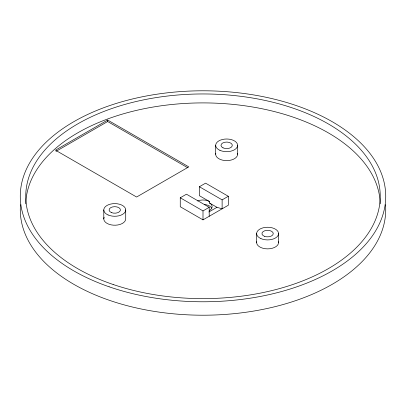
<?xml version="1.0" encoding="UTF-8"?>
<svg xmlns="http://www.w3.org/2000/svg" width="406" height="406" viewBox="0 0 406 406"><rect width="100%" height="100%" fill="white"/><g stroke="black" fill="none" stroke-linecap="round" stroke-linejoin="round"><path stroke-width="0.61" d="M107.661 120.044L55.46 150.179L136.604 197.027L188.8 166.886L107.661 120.044L107.661 121.536L187.704 167.749M56.008 151.357L107.661 121.536M199.382 186.74L222.123 199.869L222.123 208.821L216.956 207.309L209.46 202.98L209.46 201.508L199.382 195.692L199.382 186.74L205.583 183.157L228.324 196.286L228.324 205.238L203 219.859L180.259 206.73L180.259 197.778L186.461 194.2L209.202 207.329L209.202 216.276M180.259 197.778L203 210.907L209.202 207.329M222.123 199.869L228.324 196.286M208.877 211.973L216.956 207.309M278.567 233.582L278.567 242.534M256.638 233.582L256.638 242.534M237.611 145.338L237.611 154.29M215.682 145.338L215.682 154.29M203 210.907L203 219.859M125.713 209.938L125.713 218.89A10.962 6.329 0 0 1 113.32 225.168A10.962 6.329 0 0 1 104.159 217.251M103.789 209.938L103.789 218.89M385.512 204.644A182.725 105.494 0 0 1 203 315.208A182.725 105.494 0 0 1 20.488 204.644M204.431 204.502A9.135 5.273 0 0 1 211.688 208.085M209.491 202.964A9.135 5.303 -0.2 0 1 209.466 210.445M197.631 200.97A9.135 5.273 0 0 1 209.46 201.508M25.776 203.858A177.239 102.327 0 0 1 203 102.906A177.239 102.327 0 0 1 380.224 203.858M237.515 153.463A10.962 6.329 0 0 1 226.644 160.619A10.962 6.329 0 0 1 215.779 153.463M278.47 241.712A10.962 6.329 0 0 1 267.605 248.868A10.962 6.329 0 0 1 256.734 241.712M109.112 286.788A182.725 105.494 0 0 0 385.7 197.976A182.725 105.494 0 0 0 114.187 104.093A182.725 105.494 0 0 0 109.112 286.788M111.406 212.577A5.664 3.268 0 0 0 120.384 210.288A5.664 3.268 0 0 0 112.462 206.948A5.664 3.268 0 0 0 111.406 212.577M113.137 284.489A177.239 102.327 0 0 0 380.234 197.113A177.239 102.327 0 0 0 115.624 107.255A177.239 102.327 0 0 0 113.137 284.489M264.545 236.338A5.664 3.268 0 0 0 273.263 233.734A5.664 3.268 0 0 0 265.001 230.679A5.664 3.268 0 0 0 264.545 236.338M223.026 147.85A5.664 3.268 0 0 0 232.232 145.886A5.664 3.268 0 0 0 224.68 142.267A5.664 3.268 0 0 0 223.026 147.85M219.971 150.357A10.962 6.329 0 0 0 237.515 146.165A10.962 6.329 0 0 0 222.452 139.486A10.962 6.329 0 0 0 219.971 150.357M108.077 214.962A10.962 6.329 0 0 0 125.621 210.765A10.962 6.329 0 0 0 110.554 204.091A10.962 6.329 0 0 0 108.077 214.962M260.926 238.606A10.962 6.329 0 0 0 278.47 234.409A10.962 6.329 0 0 0 263.408 227.736A10.962 6.329 0 0 0 260.926 238.606"/></g></svg>
